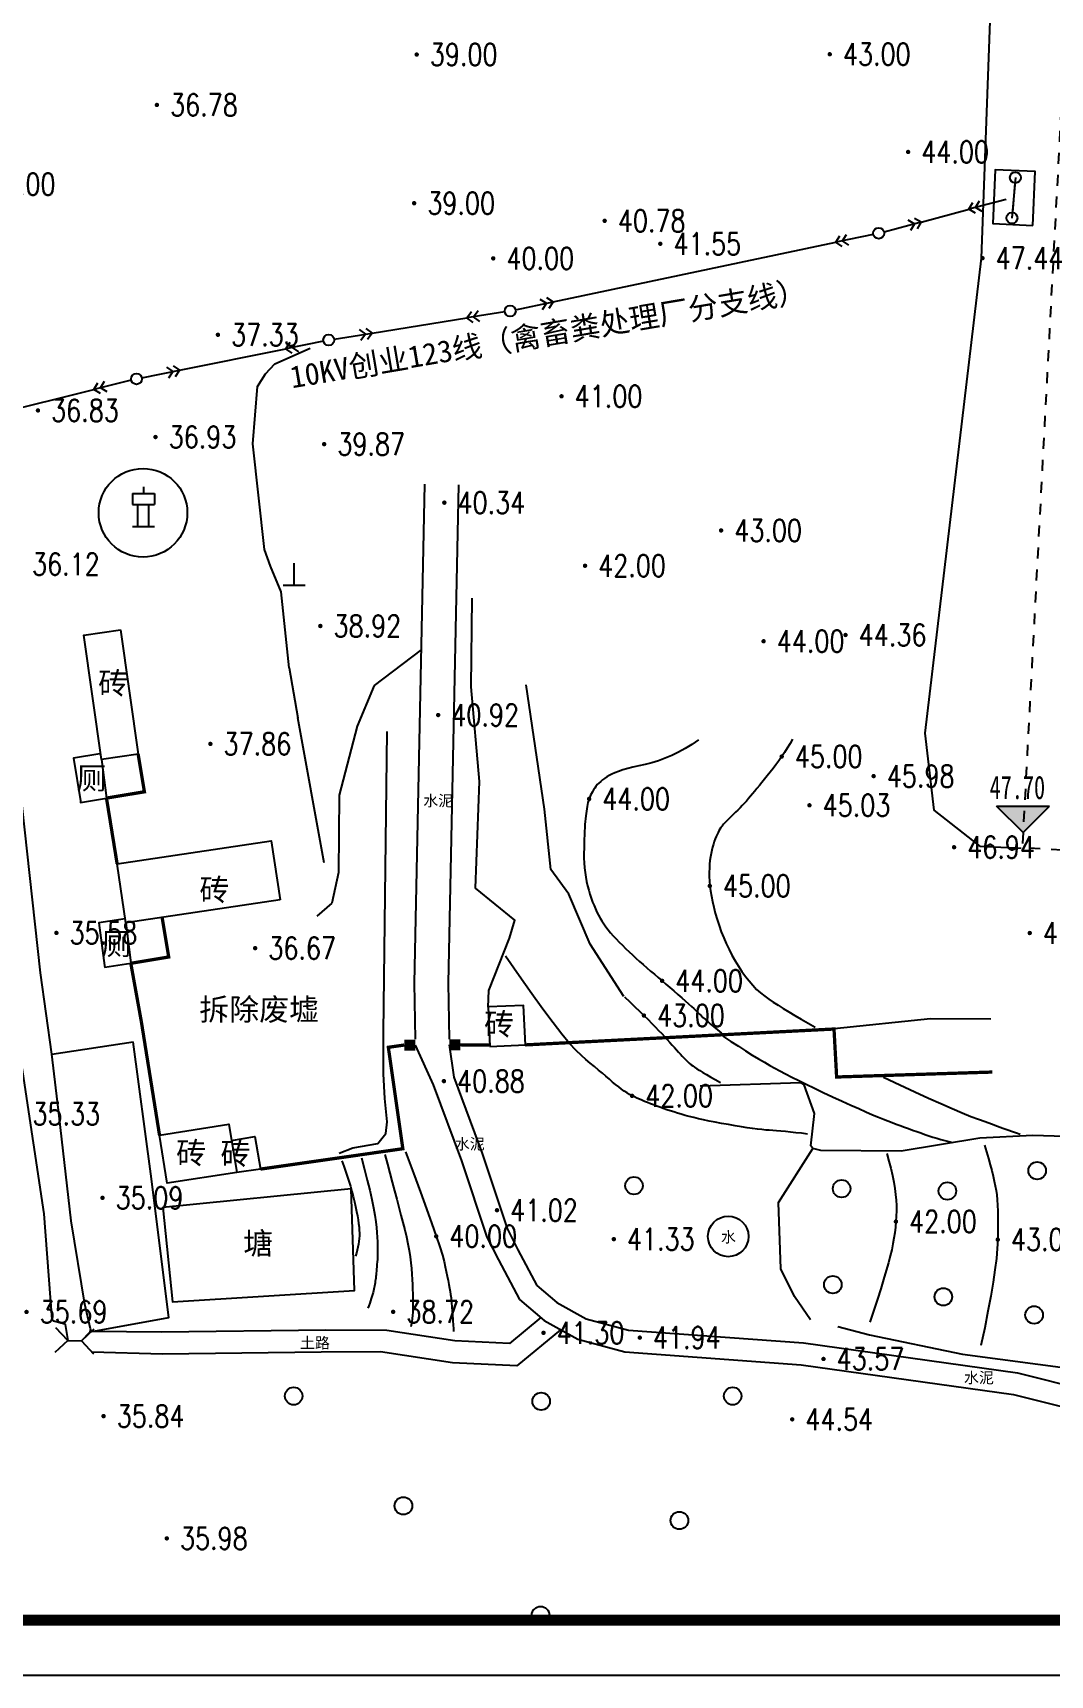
# Model space of a CAD drawing. Extents: x 39624947 to 39626627, y 3418539 to 3418836.
# Drawn here: x 39625036 to 39625128.7, y 3418539.2 to 3418688.8 of the extents above; entities that cross this region are included whole.
import ezdxf
from ezdxf.enums import TextEntityAlignment as Align

# ---------------------------------------------------------------- set-up
doc = ezdxf.new("R2010")
doc.units = 0
doc.linetypes.add('X6', pattern=[2, 1, -1])
doc.layers.get('0').update_dxf_attribs({"linetype": 'CONTINUOUS'})
for name, color, linetype in [('11规划道路', 1, 'CONTINUOUS'), ('assist', 7, 'CONTINUOUS'), ('DIM_ELEV', 3, 'CONTINUOUS'), ('DLDW', 11, 'CONTINUOUS'), ('DLSS', 4, 'CONTINUOUS'), ('GCD', 7, 'CONTINUOUS'), ('JMD', 6, 'CONTINUOUS'), ('PUB_TEXT', 7, 'CONTINUOUS'), ('PUB_TITLE', 4, 'CONTINUOUS'), ('PUB_WALL', 9, 'CONTINUOUS'), ('ZJ', 7, 'CONTINUOUS')]:
    doc.layers.add(name, color=color, linetype=linetype)
doc.styles.add('-宋体', font='', dxfattribs={"width": 0.8})
doc.styles.add('HZ', font='rs.shx', dxfattribs={"width": 0.8, "bigfont": 'hztxt.shx'})
doc.styles.add('等线体', font='simhei.ttf')
doc.styles.get('-宋体').set_extended_font_data('SimSun')
doc.linetypes.add('444', pattern='A,4.5,[145,AAA.SHX,S=1,R=0,X=0,Y=1],4.5,-0.5,[146,AAA.SHX,S=1,R=0,X=0,Y=0],-0.5', length=10)

# ---------------------------------------------------------------- blocks, each defined once
blk = doc.blocks.new('GC002')
at = {"const_width": 1}
blk.add_lwpolyline([(-0.5, 0), (0.5, 0)], dxfattribs=at)
blk = doc.blocks.new('gc102')
for p, q in [((-1, 3), (1, 3)), ((-1, 3), (-1, 2)), ((0, 3.6), (0, 3)), ((1, 3), (1, 2)), ((-1, 2), (1, 2)), ((-0.5, 0), (-0.5, 2)), ((0.5, 0), (0.5, 2)), ((-1, 0), (1, 0))]:
    blk.add_line(p, q)
blk = doc.blocks.new('GC111')
for p, q in [((0, 0), (0, 2)), ((-1, 0), (1, 0))]:
    blk.add_line(p, q)
blk = doc.blocks.new('123')
at = {"layer": 'DIM_ELEV'}
for p, q in [((478879.99, 3404435.41), (478876.99, 3404438.41)), ((478876.99, 3404438.41), (478882.99, 3404438.41)), ((478879.99, 3404435.41), (478882.99, 3404438.41))]:
    blk.add_line(p, q, dxfattribs=at)
blk = doc.blocks.new('56')
at = {"layer": 'DIM_ELEV', "linetype": 'Continuous'}
blk.add_hatch(color=256, dxfattribs=at).paths.add_polyline_path([(507119.03, 3421215.74), (507121.43, 3421213.34), (507123.83, 3421215.74)])
at = {"layer": 'DIM_ELEV', "linetype": 'Continuous', "xscale": 0.8, "yscale": 0.8, "zscale": 0.8}
blk.add_blockref('123', (124017.43, 697665.01), dxfattribs=at)
blk = doc.blocks.new('GC122')
blk.add_circle((0, 0), 0.8)
blk = doc.blocks.new('GC200')
at = {"linetype": 'Continuous', "const_width": 0.2, "flags": 128}
blk.add_lwpolyline([(-0.1, 0, 1), (0.1, 0, 1)], format="xyb", close=True, dxfattribs=at)
blk = doc.blocks.new('GC013A')
at = {"linetype": 'Continuous'}
blk.add_line((0.5, 0), (4, 0), dxfattribs=at)
at = {"linetype": 'Continuous', "flags": 128}
for points in [[(2.88, 0.5), (3.38, 0), (2.88, -0.5)], [(3.5, 0.5), (4, 0), (3.5, -0.5)]]:
    blk.add_lwpolyline(points, dxfattribs=at)
blk = doc.blocks.new('GC170')
at = {"linetype": 'Continuous'}
blk.add_circle((0, 0), 0.5, dxfattribs=at)
blk = doc.blocks.new('111133333777777')
at = {"layer": 'PUB_WALL', "color": 252, "ltscale": 0.01}
for p, q in [((39623313.22, 3418663.79), (39623317.58, 3418664.95)), ((39623279.69, 3418656.52), (39623305.43, 3418661.95)), ((39623263.19, 3418653.68), (39623271.82, 3418655.06)), ((39623245.64, 3418650.3), (39623255.32, 3418652.25)), ((39623224.25, 3418645.17), (39623237.84, 3418648.54))]:
    blk.add_line(p, q, dxfattribs=at)
at = {"layer": 'PUB_WALL', "color": 252, "ltscale": 0.01, "elevation": 51.49}
for points in [[(39623230.35, 3418592.85), (39623233.28, 3418573.47), (39623233.99, 3418563.84), (39623233.99, 3418563.82), (39623234, 3418563.81), (39623234, 3418563.81), (39623234.01, 3418563.8), (39623234.04, 3418563.78), (39623234.07, 3418563.77), (39623234.16, 3418563.73), (39623234.84, 3418563.54), (39623235.07, 3418563.49), (39623235.12, 3418563.48), (39623235.15, 3418563.46), (39623235.17, 3418563.45), (39623235.19, 3418563.44), (39623235.2, 3418563.44), (39623235.2, 3418563.43), (39623235.21, 3418563.43), (39623235.21, 3418563.43), (39623235.22, 3418563.42), (39623235.22, 3418563.41), (39623235.22, 3418563.41), (39623235.23, 3418563.38), (39623235.45, 3418561.93)], [(39623255.63, 3418623.2), (39623254.91, 3418630.12), (39623253.92, 3418632.46), (39623253.39, 3418633.97), (39623252.32, 3418643.58), (39623252.76, 3418648.81), (39623253.48, 3418649.95), (39623254.33, 3418650.86), (39623257.54, 3418652.3)], [(39623255.63, 3418623.2), (39623256.43, 3418618.63)], [(39623258.82, 3418605.42), (39623256.43, 3418618.63)], [(39623264.23, 3418589.99), (39623264.56, 3418617.39)], [(39623233.99, 3418588), (39623241.42, 3418589.14)], [(39623305.64, 3418563.19), (39623308.51, 3418562.46), (39623316.99, 3418560.68), (39623327.27, 3418559.33)], [(39623331.15, 3418580.37), (39623323.38, 3418580.6), (39623318.57, 3418580.35), (39623311.4, 3418579.17), (39623304.08, 3418579.24), (39623303.36, 3418579.41), (39623303.16, 3418579.65), (39623303.5, 3418582.6), (39623302.57, 3418585.2), (39623302.22, 3418585.39), (39623293.09, 3418585.1)], [(39623303.13, 3418563.82), (39623301.68, 3418565.93), (39623300.42, 3418568.45), (39623300.22, 3418574.49), (39623303.36, 3418579.41)]]:
    blk.add_lwpolyline(points, dxfattribs=at)
at = {"layer": 'PUB_WALL', "color": 252, "ltscale": 0.01}
for points in [[(39623236.71, 3418561.89), (39623237.5, 3418562.73), (39623237.53, 3418562.8), (39623237.54, 3418562.85), (39623237.55, 3418562.93), (39623237.53, 3418563), (39623237.02, 3418565.24), (39623235.77, 3418572.82), (39623234.66, 3418582.38), (39623233.99, 3418588), (39623232.96, 3418595.41), (39623230.58, 3418617.31), (39623228.37, 3418631.5), (39623228.14, 3418632.75), (39623224.43, 3418649.59), (39623222.2, 3418670.21)], [(39623321.81, 3418667.84), (39623321.49, 3418664.16)], [(39623321.77, 3418667.34), (39623321.53, 3418664.65)], [(39623273.77, 3418592.3), (39623273.84, 3418593.8), (39623275.71, 3418598.57), (39623276.2, 3418600.2), (39623272.62, 3418603.12), (39623272.97, 3418612.83), (39623272.2, 3418621.47), (39623272.32, 3418629.52)], [(39623286.12, 3418593.26), (39623283.06, 3418598.03), (39623281.1, 3418602.57), (39623279.47, 3418604.83), (39623278.89, 3418610.31), (39623277.22, 3418621.64)], [(39623292.93, 3418616.64), (39623292.33, 3418616.22), (39623291.72, 3418615.85), (39623291.11, 3418615.51), (39623290.51, 3418615.21), (39623289.9, 3418614.95), (39623289.29, 3418614.73), (39623288.69, 3418614.54), (39623288.08, 3418614.4), (39623287.5, 3418614.27), (39623286.96, 3418614.14), (39623286.48, 3418614.01), (39623286.04, 3418613.89), (39623285.65, 3418613.76), (39623285.31, 3418613.63), (39623285.02, 3418613.51), (39623284.78, 3418613.38), (39623284.57, 3418613.26), (39623284.37, 3418613.12), (39623284.19, 3418612.99), (39623284.02, 3418612.85), (39623283.86, 3418612.7), (39623283.71, 3418612.55), (39623283.58, 3418612.39), (39623283.47, 3418612.23), (39623283.36, 3418612.07), (39623283.26, 3418611.91), (39623283.18, 3418611.74), (39623283.1, 3418611.58), (39623283.02, 3418611.41), (39623282.96, 3418611.25), (39623282.91, 3418611.08), (39623282.86, 3418610.92), (39623282.82, 3418610.74), (39623282.78, 3418610.56), (39623282.75, 3418610.36), (39623282.71, 3418610.15), (39623282.68, 3418609.93), (39623282.65, 3418609.7), (39623282.63, 3418609.45), (39623282.6, 3418609.2), (39623282.58, 3418608.92), (39623282.56, 3418608.62), (39623282.54, 3418608.3), (39623282.53, 3418607.95), (39623282.51, 3418607.58), (39623282.5, 3418607.18), (39623282.5, 3418606.76), (39623282.49, 3418606.31), (39623282.49, 3418605.86), (39623282.51, 3418605.42), (39623282.54, 3418604.98), (39623282.59, 3418604.56), (39623282.65, 3418604.14), (39623282.73, 3418603.73), (39623282.82, 3418603.34), (39623282.93, 3418602.95), (39623283.04, 3418602.57), (39623283.16, 3418602.21), (39623283.28, 3418601.86), (39623283.41, 3418601.54), (39623283.54, 3418601.23), (39623283.68, 3418600.93), (39623283.82, 3418600.65), (39623283.96, 3418600.39), (39623284.12, 3418600.14), (39623284.29, 3418599.88), (39623284.48, 3418599.61), (39623284.69, 3418599.34), (39623284.92, 3418599.07), (39623285.16, 3418598.79), (39623285.42, 3418598.5), (39623285.7, 3418598.21), (39623285.99, 3418597.92), (39623286.29, 3418597.63), (39623286.6, 3418597.34), (39623286.91, 3418597.04), (39623287.23, 3418596.75), (39623287.55, 3418596.46), (39623287.88, 3418596.17), (39623288.22, 3418595.88), (39623288.56, 3418595.58), (39623288.91, 3418595.29), (39623289.26, 3418594.99), (39623289.61, 3418594.69), (39623289.96, 3418594.38), (39623290.32, 3418594.07), (39623290.69, 3418593.76), (39623291.05, 3418593.44), (39623291.4, 3418593.14), (39623291.73, 3418592.85), (39623292.02, 3418592.6), (39623292.28, 3418592.36), (39623292.51, 3418592.15), (39623292.71, 3418591.96), (39623292.88, 3418591.8), (39623293.02, 3418591.66), (39623293.16, 3418591.52), (39623293.33, 3418591.36), (39623293.53, 3418591.18), (39623293.77, 3418590.97), (39623294.03, 3418590.74), (39623294.33, 3418590.49), (39623294.66, 3418590.22), (39623295.03, 3418589.92)], [(39623301.51, 3418616.7), (39623301.27, 3418616.29), (39623301.02, 3418615.88), (39623300.76, 3418615.49), (39623300.51, 3418615.11), (39623300.25, 3418614.73), (39623299.99, 3418614.37), (39623299.72, 3418614.03), (39623299.46, 3418613.69), (39623299.2, 3418613.36), (39623298.94, 3418613.05), (39623298.7, 3418612.76), (39623298.48, 3418612.48), (39623298.26, 3418612.21), (39623298.05, 3418611.96), (39623297.86, 3418611.72), (39623297.67, 3418611.49), (39623297.49, 3418611.28), (39623297.3, 3418611.06), (39623297.11, 3418610.85), (39623296.92, 3418610.64), (39623296.72, 3418610.43), (39623296.51, 3418610.23), (39623296.3, 3418610.03), (39623296.09, 3418609.83), (39623295.88, 3418609.63), (39623295.68, 3418609.45), (39623295.51, 3418609.27), (39623295.35, 3418609.1), (39623295.21, 3418608.94), (39623295.08, 3418608.78), (39623294.97, 3418608.64), (39623294.88, 3418608.5), (39623294.79, 3418608.35), (39623294.71, 3418608.19), (39623294.62, 3418608.02), (39623294.54, 3418607.82), (39623294.46, 3418607.61), (39623294.37, 3418607.38), (39623294.29, 3418607.13), (39623294.21, 3418606.87), (39623294.13, 3418606.59), (39623294.07, 3418606.29), (39623294.02, 3418605.98), (39623293.97, 3418605.65), (39623293.94, 3418605.31), (39623293.92, 3418604.95), (39623293.91, 3418604.57), (39623293.91, 3418604.18), (39623293.92, 3418603.77), (39623293.96, 3418603.33), (39623294.02, 3418602.88), (39623294.1, 3418602.4), (39623294.2, 3418601.9), (39623294.32, 3418601.39), (39623294.46, 3418600.84), (39623294.63, 3418600.28), (39623294.81, 3418599.71), (39623295.01, 3418599.16), (39623295.23, 3418598.61), (39623295.46, 3418598.07), (39623295.71, 3418597.54), (39623295.98, 3418597.02), (39623296.27, 3418596.51), (39623296.57, 3418596.02), (39623296.88, 3418595.54), (39623297.21, 3418595.09), (39623297.54, 3418594.67), (39623297.88, 3418594.28), (39623298.23, 3418593.91), (39623298.59, 3418593.58), (39623298.96, 3418593.28), (39623299.34, 3418593.01), (39623299.74, 3418592.74), (39623300.18, 3418592.46), (39623300.66, 3418592.17), (39623301.16, 3418591.86), (39623301.71, 3418591.53), (39623302.29, 3418591.19), (39623302.91, 3418590.84), (39623303.56, 3418590.47)], [(39623302.86, 3418580.73), (39623302.31, 3418580.8), (39623301.79, 3418580.85), (39623301.3, 3418580.9), (39623300.85, 3418580.95), (39623300.43, 3418580.99), (39623300.05, 3418581.02), (39623299.7, 3418581.05), (39623299.38, 3418581.07), (39623299.07, 3418581.1), (39623298.71, 3418581.14), (39623298.3, 3418581.18), (39623297.86, 3418581.24), (39623297.37, 3418581.31), (39623296.84, 3418581.39), (39623296.27, 3418581.49), (39623295.66, 3418581.59), (39623295.04, 3418581.7), (39623294.46, 3418581.81), (39623293.91, 3418581.91), (39623293.4, 3418582.02), (39623292.93, 3418582.12), (39623292.49, 3418582.23), (39623292.08, 3418582.33), (39623291.71, 3418582.43), (39623291.36, 3418582.54), (39623291.02, 3418582.64), (39623290.68, 3418582.74), (39623290.36, 3418582.85), (39623290.04, 3418582.95), (39623289.72, 3418583.06), (39623289.42, 3418583.17), (39623289.12, 3418583.28), (39623288.83, 3418583.39), (39623288.55, 3418583.49), (39623288.28, 3418583.6), (39623288.02, 3418583.7), (39623287.77, 3418583.81), (39623287.54, 3418583.91), (39623287.31, 3418584.01), (39623287.09, 3418584.11), (39623286.88, 3418584.21), (39623286.65, 3418584.34), (39623286.42, 3418584.48), (39623286.17, 3418584.64), (39623285.92, 3418584.82), (39623285.66, 3418585.02), (39623285.38, 3418585.24), (39623285.1, 3418585.47), (39623284.81, 3418585.72), (39623284.49, 3418585.99), (39623284.17, 3418586.27), (39623283.82, 3418586.56), (39623283.45, 3418586.87), (39623283.07, 3418587.19), (39623282.67, 3418587.53), (39623282.26, 3418587.88), (39623281.78, 3418588.34), (39623281.19, 3418588.99), (39623280.49, 3418589.83), (39623279.68, 3418590.87), (39623278.76, 3418592.09), (39623277.74, 3418593.51), (39623276.6, 3418595.13), (39623275.35, 3418596.93)], [(39623286.18, 3418593.22), (39623286.66, 3418592.76), (39623287.12, 3418592.33), (39623287.55, 3418591.91), (39623287.96, 3418591.52), (39623288.34, 3418591.15), (39623288.69, 3418590.8), (39623289.01, 3418590.47), (39623289.3, 3418590.17), (39623289.58, 3418589.88), (39623289.84, 3418589.6), (39623290.09, 3418589.34), (39623290.32, 3418589.08), (39623290.54, 3418588.84), (39623290.74, 3418588.61), (39623290.93, 3418588.4), (39623291.11, 3418588.19), (39623291.28, 3418588), (39623291.45, 3418587.81), (39623291.61, 3418587.64), (39623291.77, 3418587.48), (39623291.93, 3418587.33), (39623292.09, 3418587.18), (39623292.25, 3418587.05), (39623292.4, 3418586.94), (39623292.57, 3418586.81), (39623292.78, 3418586.67), (39623293.04, 3418586.51), (39623293.33, 3418586.33), (39623293.67, 3418586.14), (39623294.04, 3418585.92), (39623294.46, 3418585.69), (39623294.92, 3418585.44)], [(39623319.57, 3418591.18), (39623314.08, 3418591.23), (39623305.28, 3418590.3)], [(39623237.5, 3418562.73), (39623244.68, 3418564.02), (39623243.03, 3418577.1), (39623241.42, 3418589.14)], [(39623260.18, 3418579), (39623261.44, 3418579.49), (39623263.7, 3418579.87), (39623264.45, 3418580.77), (39623264.55, 3418581.84), (39623264.34, 3418583.97), (39623264.24, 3418586.21), (39623264.23, 3418589.99)], [(39623295.15, 3418589.65), (39623295.88, 3418589.17), (39623296.57, 3418588.73), (39623297.22, 3418588.31), (39623297.83, 3418587.93), (39623298.41, 3418587.59), (39623298.94, 3418587.27), (39623299.43, 3418586.98), (39623299.88, 3418586.73), (39623300.34, 3418586.48), (39623300.85, 3418586.22), (39623301.43, 3418585.92), (39623302.06, 3418585.61), (39623302.74, 3418585.27), (39623303.49, 3418584.92), (39623304.29, 3418584.53), (39623305.15, 3418584.13), (39623306.01, 3418583.74), (39623306.8, 3418583.37), (39623307.53, 3418583.05), (39623308.19, 3418582.75), (39623308.79, 3418582.49), (39623309.32, 3418582.27), (39623309.79, 3418582.08), (39623310.19, 3418581.92), (39623310.57, 3418581.78), (39623310.94, 3418581.64), (39623311.31, 3418581.51), (39623311.69, 3418581.37), (39623312.06, 3418581.23), (39623312.43, 3418581.1), (39623312.81, 3418580.96), (39623313.18, 3418580.83), (39623313.55, 3418580.7), (39623313.92, 3418580.58), (39623314.29, 3418580.46), (39623314.66, 3418580.35), (39623315.02, 3418580.24), (39623315.38, 3418580.14), (39623315.74, 3418580.04), (39623316.09, 3418579.95)], [(39623309.8, 3418585.92), (39623311.27, 3418585.22), (39623312.63, 3418584.58), (39623313.88, 3418584.01), (39623315.02, 3418583.5), (39623316.04, 3418583.05), (39623316.96, 3418582.66), (39623317.76, 3418582.34), (39623318.45, 3418582.08), (39623319.06, 3418581.86), (39623319.64, 3418581.65), (39623320.17, 3418581.46), (39623320.66, 3418581.28), (39623321.12, 3418581.11), (39623321.54, 3418580.96), (39623321.91, 3418580.83), (39623322.25, 3418580.71)], [(39623264.35, 3418578.86), (39623264.59, 3418578), (39623264.81, 3418577.17), (39623265.03, 3418576.35), (39623265.24, 3418575.57), (39623265.44, 3418574.8), (39623265.63, 3418574.07), (39623265.82, 3418573.35), (39623266, 3418572.67), (39623266.17, 3418572), (39623266.32, 3418571.36), (39623266.45, 3418570.74), (39623266.56, 3418570.14), (39623266.65, 3418569.56), (39623266.72, 3418569.01), (39623266.78, 3418568.48), (39623266.81, 3418567.97), (39623266.84, 3418567.49), (39623266.86, 3418567.03), (39623266.88, 3418566.59), (39623266.89, 3418566.19), (39623266.9, 3418565.8), (39623266.9, 3418565.44), (39623266.9, 3418565.11), (39623266.9, 3418564.8), (39623266.89, 3418564.51), (39623266.87, 3418564.21), (39623266.84, 3418563.92), (39623266.81, 3418563.63), (39623266.76, 3418563.34), (39623266.73, 3418563.17)], [(39623266.24, 3418579.1), (39623266.96, 3418577.18), (39623267.6, 3418575.45), (39623268.16, 3418573.91), (39623268.64, 3418572.57), (39623269.03, 3418571.42), (39623269.35, 3418570.46), (39623269.59, 3418569.69), (39623269.74, 3418569.11), (39623269.85, 3418568.65), (39623269.95, 3418568.21), (39623270.04, 3418567.79), (39623270.12, 3418567.4), (39623270.19, 3418567.04), (39623270.25, 3418566.71), (39623270.3, 3418566.4), (39623270.34, 3418566.12), (39623270.38, 3418565.81), (39623270.42, 3418565.41), (39623270.46, 3418564.94), (39623270.51, 3418564.38), (39623270.55, 3418563.73), (39623270.6, 3418563), (39623270.61, 3418562.75)], [(39623310.08, 3418578.97), (39623310.28, 3418578.27), (39623310.45, 3418577.61), (39623310.6, 3418576.97), (39623310.72, 3418576.36), (39623310.82, 3418575.78), (39623310.89, 3418575.23), (39623310.94, 3418574.71), (39623310.96, 3418574.21), (39623310.96, 3418573.73), (39623310.95, 3418573.25), (39623310.92, 3418572.76), (39623310.88, 3418572.26), (39623310.82, 3418571.75), (39623310.74, 3418571.24), (39623310.65, 3418570.73), (39623310.54, 3418570.2), (39623310.4, 3418569.64), (39623310.24, 3418569), (39623310.04, 3418568.29), (39623309.8, 3418567.5), (39623309.54, 3418566.64), (39623309.24, 3418565.7), (39623308.9, 3418564.69), (39623308.54, 3418563.6)], [(39623318.98, 3418579.73), (39623319.17, 3418579.1), (39623319.35, 3418578.5), (39623319.5, 3418577.94), (39623319.65, 3418577.41), (39623319.77, 3418576.91), (39623319.88, 3418576.44), (39623319.97, 3418576.01), (39623320.04, 3418575.6), (39623320.1, 3418575.19), (39623320.14, 3418574.74), (39623320.18, 3418574.25), (39623320.2, 3418573.71), (39623320.22, 3418573.13), (39623320.22, 3418572.5), (39623320.22, 3418571.83), (39623320.2, 3418571.12), (39623320.15, 3418570.32), (39623320.07, 3418569.41), (39623319.94, 3418568.38), (39623319.77, 3418567.24), (39623319.56, 3418565.97), (39623319.3, 3418564.59), (39623319.01, 3418563.09), (39623318.67, 3418561.47)], [(39623260.42, 3418578.28), (39623260.6, 3418577.82), (39623260.77, 3418577.36), (39623260.93, 3418576.9), (39623261.08, 3418576.44), (39623261.22, 3418575.98), (39623261.35, 3418575.51), (39623261.47, 3418575.04), (39623261.59, 3418574.57), (39623261.69, 3418574.12), (39623261.77, 3418573.69), (39623261.85, 3418573.29), (39623261.91, 3418572.92), (39623261.96, 3418572.58), (39623262, 3418572.26), (39623262.02, 3418571.98), (39623262.03, 3418571.72), (39623262.03, 3418571.47), (39623262.02, 3418571.22), (39623261.99, 3418570.96), (39623261.95, 3418570.7), (39623261.9, 3418570.43), (39623261.84, 3418570.16), (39623261.76, 3418569.88), (39623261.67, 3418569.6)], [(39623262.21, 3418578.58), (39623262.49, 3418577.51), (39623262.75, 3418576.52), (39623262.97, 3418575.61), (39623263.15, 3418574.78), (39623263.31, 3418574.02), (39623263.43, 3418573.35), (39623263.52, 3418572.75), (39623263.58, 3418572.23), (39623263.62, 3418571.77), (39623263.65, 3418571.33), (39623263.67, 3418570.92), (39623263.68, 3418570.54), (39623263.69, 3418570.19), (39623263.69, 3418569.87), (39623263.68, 3418569.58), (39623263.67, 3418569.32), (39623263.65, 3418569.08), (39623263.63, 3418568.85), (39623263.61, 3418568.64), (39623263.59, 3418568.43), (39623263.58, 3418568.24), (39623263.56, 3418568.07), (39623263.55, 3418567.9), (39623263.53, 3418567.75), (39623263.52, 3418567.6), (39623263.5, 3418567.46), (39623263.48, 3418567.32), (39623263.46, 3418567.17), (39623263.43, 3418567.03), (39623263.41, 3418566.89), (39623263.38, 3418566.75), (39623263.35, 3418566.61), (39623263.32, 3418566.46), (39623263.28, 3418566.3), (39623263.23, 3418566.13), (39623263.17, 3418565.95), (39623263.11, 3418565.75), (39623263.04, 3418565.54), (39623262.97, 3418565.32), (39623262.89, 3418565.09), (39623262.81, 3418564.87)]]:
    blk.add_lwpolyline(points, dxfattribs=at)
for points, elevation in [([(39623323.39, 3418663.47), (39623323.62, 3418668.39), (39623319.97, 3418668.55), (39623319.74, 3418663.64)], 47.27), ([(39623261.29, 3418575.74), (39623244.12, 3418574.04), (39623244.99, 3418565.44), (39623261.57, 3418566.47)], 38.17)]:
    blk.add_lwpolyline(points, close=True, dxfattribs=dict(at, elevation=elevation))
blk.add_circle((39623295.64, 3418571.41, 92.65), 1.85, dxfattribs=at)
ref = blk.add_blockref('GC200', (39623267.25, 3418679.04, 39), dxfattribs=at)
ref.add_attrib('height', '39.00', dxfattribs={"layer": 'GCD', "color": 251, "linetype": 'Continuous', "height": 2, "style": 'HZ', "width": 0.8}).set_placement((39623268.45, 3418679.04, 39), align=Align.MIDDLE_LEFT)
ref = blk.add_blockref('GC200', (39623304.89, 3418679.07, 43), dxfattribs=at)
ref.add_attrib('height', '43.00', dxfattribs={"layer": 'GCD', "color": 252, "linetype": 'Continuous', "height": 2, "style": 'HZ', "width": 0.8}).set_placement((39623306.09, 3418679.07, 43), align=Align.MIDDLE_LEFT)
ref = blk.add_blockref('GC200', (39623243.58, 3418674.45, 36.78), dxfattribs=at)
ref.add_attrib('height', '36.78', dxfattribs={"layer": 'GCD', "color": 252, "linetype": 'Continuous', "height": 2, "style": 'HZ', "width": 0.8}).set_placement((39623244.78, 3418674.45, 36.78), align=Align.MIDDLE_LEFT)
ref = blk.add_blockref('GC200', (39623312.03, 3418670.17, 44), dxfattribs=at)
ref.add_attrib('height', '44.00', dxfattribs={"layer": 'GCD', "color": 252, "linetype": 'Continuous', "height": 2, "style": 'HZ', "width": 0.8}).set_placement((39623313.23, 3418670.17, 44), align=Align.MIDDLE_LEFT)
ref = blk.add_blockref('GC200', (39623226.97, 3418667.23, 35), dxfattribs=at)
ref.add_attrib('height', '35.00', dxfattribs={"layer": 'GCD', "color": 252, "linetype": 'Continuous', "height": 2, "style": 'HZ', "width": 0.8}).set_placement((39623228.17, 3418667.23, 35), align=Align.MIDDLE_LEFT)
for name, p in [('GC170', (39623321.81, 3418667.84)), ('GC170', (39623321.49, 3418664.16)), ('GC170', (39623309.35, 3418662.77)), ('GC170', (39623275.77, 3418655.69)), ('GC170', (39623259.24, 3418653.04)), ('GC170', (39623241.72, 3418649.5)), ('GC122', (39623323.79, 3418577.4)), ('GC122', (39623287.05, 3418576.03, 51.49)), ('GC122', (39623305.97, 3418575.76)), ('GC122', (39623315.61, 3418575.55)), ('GC122', (39623305.17, 3418567.02)), ('GC122', (39623315.24, 3418565.91)), ('GC122', (39623323.51, 3418564.26)), ('GC122', (39623256.04, 3418556.87)), ('GC122', (39623278.59, 3418556.39)), ('GC122', (39623296.04, 3418556.87)), ('GC122', (39623266.04, 3418546.87)), ('GC122', (39623291.19, 3418545.54)), ('GC122', (39623278.54, 3418536.91))]:
    blk.add_blockref(name, p, dxfattribs=at)
ref = blk.add_blockref('GC200', (39623267.02, 3418665.5, 39), dxfattribs=at)
ref.add_attrib('height', '39.00', dxfattribs={"layer": 'GCD', "color": 252, "linetype": 'Continuous', "height": 2, "style": 'HZ', "width": 0.8}).set_placement((39623268.22, 3418665.5, 39), align=Align.MIDDLE_LEFT)
for p, rotation in [((39623321.44, 3418665.97), 194.8089961341515), ((39623309.35, 3418662.77), 14.80899613415149), ((39623309.35, 3418662.77), 191.905599275025), ((39623275.77, 3418655.69), 11.90559927502501), ((39623275.77, 3418655.69), 189.107850238496), ((39623259.24, 3418653.04), 191.4155374240102), ((39623259.24, 3418653.04), 9.107850238496052), ((39623241.72, 3418649.5), 11.41553742401022), ((39623241.72, 3418649.5), 193.9250657168567)]:
    blk.add_blockref('GC013A', p, dxfattribs=dict(at, rotation=rotation))
ref = blk.add_blockref('GC200', (39623284.38, 3418663.9, 40.78), dxfattribs=at)
ref.add_attrib('height', '40.78', dxfattribs={"layer": 'GCD', "color": 252, "linetype": 'Continuous', "height": 2, "style": 'HZ', "width": 0.8}).set_placement((39623285.58, 3418663.9, 40.78), align=Align.MIDDLE_LEFT)
ref = blk.add_blockref('GC200', (39623289.45, 3418661.81, 41.55), dxfattribs=at)
ref.add_attrib('height', '41.55', dxfattribs={"layer": 'GCD', "color": 252, "linetype": 'Continuous', "height": 2, "style": 'HZ', "width": 0.8}).set_placement((39623290.65, 3418661.81, 41.55), align=Align.MIDDLE_LEFT)
ref = blk.add_blockref('GC200', (39623274.23, 3418660.48, 40), dxfattribs=at)
ref.add_attrib('height', '40.00', dxfattribs={"layer": 'GCD', "color": 252, "linetype": 'Continuous', "height": 2, "style": 'HZ', "width": 0.8}).set_placement((39623275.43, 3418660.48, 40), align=Align.MIDDLE_LEFT)
ref = blk.add_blockref('GC200', (39623318.81, 3418660.5, 47.44), dxfattribs=at)
ref.add_attrib('height', '47.44', dxfattribs={"layer": 'GCD', "color": 252, "linetype": 'Continuous', "height": 2, "style": 'HZ', "width": 0.8}).set_placement((39623320.01, 3418660.5, 47.44), align=Align.MIDDLE_LEFT)
ref = blk.add_blockref('GC200', (39623249.14, 3418653.52, 37.33), dxfattribs=at)
ref.add_attrib('height', '37.33', dxfattribs={"layer": 'GCD', "color": 252, "linetype": 'Continuous', "height": 2, "style": 'HZ', "width": 0.8}).set_placement((39623250.34, 3418653.52, 37.33), align=Align.MIDDLE_LEFT)
ref = blk.add_blockref('GC200', (39623232.74, 3418646.63, 36.83), dxfattribs=at)
ref.add_attrib('height', '36.83', dxfattribs={"layer": 'GCD', "color": 252, "linetype": 'Continuous', "height": 2, "style": 'HZ', "width": 0.8}).set_placement((39623233.94, 3418646.63, 36.83), align=Align.MIDDLE_LEFT)
ref = blk.add_blockref('GC200', (39623280.45, 3418647.92, 41), dxfattribs=at)
ref.add_attrib('height', '41.00', dxfattribs={"layer": 'GCD', "color": 252, "linetype": 'Continuous', "height": 2, "style": 'HZ', "width": 0.8}).set_placement((39623281.65, 3418647.92, 41), align=Align.MIDDLE_LEFT)
ref = blk.add_blockref('GC200', (39623243.45, 3418644.21, 36.93), dxfattribs=at)
ref.add_attrib('height', '36.93', dxfattribs={"layer": 'GCD', "color": 252, "linetype": 'Continuous', "height": 2, "style": 'HZ', "width": 0.8}).set_placement((39623244.65, 3418644.21, 36.93), align=Align.MIDDLE_LEFT)
ref = blk.add_blockref('GC200', (39623258.82, 3418643.56, 39.87), dxfattribs=at)
ref.add_attrib('height', '39.87', dxfattribs={"layer": 'GCD', "color": 252, "linetype": 'Continuous', "height": 2, "style": 'HZ', "width": 0.8}).set_placement((39623260.02, 3418643.56, 39.87), align=Align.MIDDLE_LEFT)
ref = blk.add_blockref('GC200', (39623269.77, 3418638.23, 40.34), dxfattribs=at)
ref.add_attrib('height', '40.34', dxfattribs={"layer": 'GCD', "color": 252, "linetype": 'Continuous', "height": 2, "style": 'HZ', "width": 0.8}).set_placement((39623270.97, 3418638.23, 40.34), align=Align.MIDDLE_LEFT)
ref = blk.add_blockref('GC200', (39623294.99, 3418635.7, 43), dxfattribs=at)
ref.add_attrib('height', '43.00', dxfattribs={"layer": 'GCD', "color": 252, "linetype": 'Continuous', "height": 2, "style": 'HZ', "width": 0.8}).set_placement((39623296.19, 3418635.7, 43), align=Align.MIDDLE_LEFT)
ref = blk.add_blockref('GC200', (39623231, 3418632.63, 36.12), dxfattribs=at)
ref.add_attrib('height', '36.12', dxfattribs={"layer": 'GCD', "color": 252, "linetype": 'Continuous', "height": 2, "style": 'HZ', "width": 0.8}).set_placement((39623232.2, 3418632.63, 36.12), align=Align.MIDDLE_LEFT)
ref = blk.add_blockref('GC200', (39623282.59, 3418632.49, 42), dxfattribs=at)
ref.add_attrib('height', '42.00', dxfattribs={"layer": 'GCD', "color": 252, "linetype": 'Continuous', "height": 2, "style": 'HZ', "width": 0.8}).set_placement((39623283.79, 3418632.49, 42), align=Align.MIDDLE_LEFT)
ref = blk.add_blockref('GC200', (39623258.47, 3418627, 38.92), dxfattribs=at)
ref.add_attrib('height', '38.92', dxfattribs={"layer": 'GCD', "color": 252, "linetype": 'Continuous', "height": 2, "style": 'HZ', "width": 0.8}).set_placement((39623259.67, 3418627, 38.92), align=Align.MIDDLE_LEFT)
ref = blk.add_blockref('GC200', (39623298.86, 3418625.61, 44), dxfattribs=at)
ref.add_attrib('height', '44.00', dxfattribs={"layer": 'GCD', "color": 252, "linetype": 'Continuous', "height": 2, "style": 'HZ', "width": 0.8}).set_placement((39623300.06, 3418625.61, 44), align=Align.MIDDLE_LEFT)
ref = blk.add_blockref('GC200', (39623306.33, 3418626.18, 44.36), dxfattribs=at)
ref.add_attrib('height', '44.36', dxfattribs={"layer": 'GCD', "color": 252, "linetype": 'Continuous', "height": 2, "style": 'HZ', "width": 0.8}).set_placement((39623307.53, 3418626.18, 44.36), align=Align.MIDDLE_LEFT)
ref = blk.add_blockref('GC200', (39623269.21, 3418618.89, 40.92), dxfattribs=at)
ref.add_attrib('height', '40.92', dxfattribs={"layer": 'GCD', "color": 252, "linetype": 'Continuous', "height": 2, "style": 'HZ', "width": 0.8}).set_placement((39623270.41, 3418618.89, 40.92), align=Align.MIDDLE_LEFT)
ref = blk.add_blockref('GC200', (39623248.45, 3418616.26, 37.86), dxfattribs=at)
ref.add_attrib('height', '37.86', dxfattribs={"layer": 'GCD', "color": 252, "linetype": 'Continuous', "height": 2, "style": 'HZ', "width": 0.8}).set_placement((39623249.65, 3418616.26, 37.86), align=Align.MIDDLE_LEFT)
ref = blk.add_blockref('GC200', (39623300.51, 3418615.11, 45), dxfattribs=at)
ref.add_attrib('height', '45.00', dxfattribs={"layer": 'GCD', "color": 252, "linetype": 'Continuous', "height": 2, "style": 'HZ', "width": 0.8}).set_placement((39623301.71, 3418615.11, 45), align=Align.MIDDLE_LEFT)
ref = blk.add_blockref('GC200', (39623308.89, 3418613.33, 45.98), dxfattribs=at)
ref.add_attrib('height', '45.98', dxfattribs={"layer": 'GCD', "color": 252, "linetype": 'Continuous', "height": 2, "style": 'HZ', "width": 0.8}).set_placement((39623310.09, 3418613.33, 45.98), align=Align.MIDDLE_LEFT)
ref = blk.add_blockref('GC200', (39623282.96, 3418611.25, 44), dxfattribs=at)
ref.add_attrib('height', '44.00', dxfattribs={"layer": 'GCD', "color": 252, "linetype": 'Continuous', "height": 2, "style": 'HZ', "width": 0.8}).set_placement((39623284.16, 3418611.25, 44), align=Align.MIDDLE_LEFT)
ref = blk.add_blockref('GC200', (39623303.04, 3418610.67, 45.03), dxfattribs=at)
ref.add_attrib('height', '45.03', dxfattribs={"layer": 'GCD', "color": 252, "linetype": 'Continuous', "height": 2, "style": 'HZ', "width": 0.8}).set_placement((39623304.24, 3418610.67, 45.03), align=Align.MIDDLE_LEFT)
ref = blk.add_blockref('GC200', (39623316.22, 3418606.85, 46.94), dxfattribs=at)
ref.add_attrib('height', '46.94', dxfattribs={"layer": 'GCD', "color": 252, "linetype": 'Continuous', "height": 2, "style": 'HZ', "width": 0.8}).set_placement((39623317.42, 3418606.85, 46.94), align=Align.MIDDLE_LEFT)
ref = blk.add_blockref('GC200', (39623293.96, 3418603.33, 45), dxfattribs=at)
ref.add_attrib('height', '45.00', dxfattribs={"layer": 'GCD', "color": 252, "linetype": 'Continuous', "height": 2, "style": 'HZ', "width": 0.8}).set_placement((39623295.16, 3418603.33, 45), align=Align.MIDDLE_LEFT)
ref = blk.add_blockref('GC200', (39623234.42, 3418599.05, 35.58), dxfattribs=at)
ref.add_attrib('height', '35.58', dxfattribs={"layer": 'GCD', "color": 252, "linetype": 'Continuous', "height": 2, "style": 'HZ', "width": 0.8}).set_placement((39623235.62, 3418599.05, 35.58), align=Align.MIDDLE_LEFT)
ref = blk.add_blockref('GC200', (39623323.11, 3418599.04, 47.23), dxfattribs=at)
ref.add_attrib('height', '47.24', dxfattribs={"layer": 'GCD', "color": 252, "linetype": 'Continuous', "height": 2, "style": 'HZ', "width": 0.8}).set_placement((39623324.31, 3418599.04, 47.23), align=Align.MIDDLE_LEFT)
ref = blk.add_blockref('GC200', (39623252.53, 3418597.66, 36.67), dxfattribs=at)
ref.add_attrib('height', '36.67', dxfattribs={"layer": 'GCD', "color": 252, "linetype": 'Continuous', "height": 2, "style": 'HZ', "width": 0.8}).set_placement((39623253.73, 3418597.66, 36.67), align=Align.MIDDLE_LEFT)
ref = blk.add_blockref('GC200', (39623289.61, 3418594.69, 44), dxfattribs=at)
ref.add_attrib('height', '44.00', dxfattribs={"layer": 'GCD', "color": 252, "linetype": 'Continuous', "height": 2, "style": 'HZ', "width": 0.8}).set_placement((39623290.81, 3418594.69, 44), align=Align.MIDDLE_LEFT)
ref = blk.add_blockref('GC200', (39623287.96, 3418591.52, 43), dxfattribs=at)
ref.add_attrib('height', '43.00', dxfattribs={"layer": 'GCD', "color": 252, "linetype": 'Continuous', "height": 2, "style": 'HZ', "width": 0.8}).set_placement((39623289.16, 3418591.52, 43), align=Align.MIDDLE_LEFT)
ref = blk.add_blockref('GC200', (39623269.73, 3418585.55, 40.88), dxfattribs=at)
ref.add_attrib('height', '40.88', dxfattribs={"layer": 'GCD', "color": 252, "linetype": 'Continuous', "height": 2, "style": 'HZ', "width": 0.8}).set_placement((39623270.93, 3418585.55, 40.88), align=Align.MIDDLE_LEFT)
ref = blk.add_blockref('GC200', (39623286.88, 3418584.21, 42), dxfattribs=at)
ref.add_attrib('height', '42.00', dxfattribs={"layer": 'GCD', "color": 252, "linetype": 'Continuous', "height": 2, "style": 'HZ', "width": 0.8}).set_placement((39623288.08, 3418584.21, 42), align=Align.MIDDLE_LEFT)
ref = blk.add_blockref('GC200', (39623231.04, 3418582.57, 35.33), dxfattribs=at)
ref.add_attrib('height', '35.33', dxfattribs={"layer": 'GCD', "color": 252, "linetype": 'Continuous', "height": 2, "style": 'HZ', "width": 0.8}).set_placement((39623232.24, 3418582.57, 35.33), align=Align.MIDDLE_LEFT)
ref = blk.add_blockref('GC200', (39623238.62, 3418574.92, 35.09), dxfattribs=at)
ref.add_attrib('height', '35.09', dxfattribs={"layer": 'GCD', "color": 252, "linetype": 'Continuous', "height": 2, "style": 'HZ', "width": 0.8}).set_placement((39623239.82, 3418574.92, 35.09), align=Align.MIDDLE_LEFT)
ref = blk.add_blockref('GC200', (39623274.57, 3418573.79, 41.02), dxfattribs=at)
ref.add_attrib('height', '41.02', dxfattribs={"layer": 'GCD', "color": 252, "linetype": 'Continuous', "height": 2, "style": 'HZ', "width": 0.8}).set_placement((39623275.77, 3418573.79, 41.02), align=Align.MIDDLE_LEFT)
ref = blk.add_blockref('GC200', (39623310.92, 3418572.76, 42), dxfattribs=at)
ref.add_attrib('height', '42.00', dxfattribs={"layer": 'GCD', "color": 252, "linetype": 'Continuous', "height": 2, "style": 'HZ', "width": 0.8}).set_placement((39623312.12, 3418572.76, 42), align=Align.MIDDLE_LEFT)
ref = blk.add_blockref('GC200', (39623269.03, 3418571.42, 40), dxfattribs=at)
ref.add_attrib('height', '40.00', dxfattribs={"layer": 'GCD', "color": 252, "linetype": 'Continuous', "height": 2, "style": 'HZ', "width": 0.8}).set_placement((39623270.23, 3418571.42, 40), align=Align.MIDDLE_LEFT)
ref = blk.add_blockref('GC200', (39623285.21, 3418571.16, 41.33), dxfattribs=at)
ref.add_attrib('height', '41.33', dxfattribs={"layer": 'GCD', "color": 252, "linetype": 'Continuous', "height": 2, "style": 'HZ', "width": 0.8}).set_placement((39623286.41, 3418571.16, 41.33), align=Align.MIDDLE_LEFT)
ref = blk.add_blockref('GC200', (39623320.2, 3418571.12, 43), dxfattribs=at)
ref.add_attrib('height', '43.00', dxfattribs={"layer": 'GCD', "color": 252, "linetype": 'Continuous', "height": 2, "style": 'HZ', "width": 0.8}).set_placement((39623321.4, 3418571.12, 43), align=Align.MIDDLE_LEFT)
ref = blk.add_blockref('GC200', (39623231.7, 3418564.53, 35.69), dxfattribs=at)
ref.add_attrib('height', '35.69', dxfattribs={"layer": 'GCD', "color": 252, "linetype": 'Continuous', "height": 2, "style": 'HZ', "width": 0.8}).set_placement((39623232.9, 3418564.53, 35.69), align=Align.MIDDLE_LEFT)
ref = blk.add_blockref('GC200', (39623265.11, 3418564.54, 38.72), dxfattribs=at)
ref.add_attrib('height', '38.72', dxfattribs={"layer": 'GCD', "color": 252, "linetype": 'Continuous', "height": 2, "style": 'HZ', "width": 0.8}).set_placement((39623266.31, 3418564.54, 38.72), align=Align.MIDDLE_LEFT)
ref = blk.add_blockref('GC200', (39623278.81, 3418562.63, 41.3), dxfattribs=at)
ref.add_attrib('height', '41.30', dxfattribs={"layer": 'GCD', "color": 252, "linetype": 'Continuous', "height": 2, "style": 'HZ', "width": 0.8}).set_placement((39623280.01, 3418562.63, 41.3), align=Align.MIDDLE_LEFT)
ref = blk.add_blockref('GC200', (39623287.58, 3418562.19, 41.94), dxfattribs=at)
ref.add_attrib('height', '41.94', dxfattribs={"layer": 'GCD', "color": 252, "linetype": 'Continuous', "height": 2, "style": 'HZ', "width": 0.8}).set_placement((39623288.78, 3418562.19, 41.94), align=Align.MIDDLE_LEFT)
ref = blk.add_blockref('GC200', (39623304.32, 3418560.25, 43.57), dxfattribs=at)
ref.add_attrib('height', '43.57', dxfattribs={"layer": 'GCD', "color": 252, "linetype": 'Continuous', "height": 2, "style": 'HZ', "width": 0.8}).set_placement((39623305.52, 3418560.25, 43.57), align=Align.MIDDLE_LEFT)
ref = blk.add_blockref('GC200', (39623238.72, 3418555.04, 35.84), dxfattribs=at)
ref.add_attrib('height', '35.84', dxfattribs={"layer": 'GCD', "linetype": 'Continuous', "height": 2, "style": 'HZ', "width": 0.8}).set_placement((39623239.92, 3418555.04, 35.84), align=Align.MIDDLE_LEFT)
ref = blk.add_blockref('GC200', (39623301.47, 3418554.75, 44.54), dxfattribs=at)
ref.add_attrib('height', '44.54', dxfattribs={"layer": 'GCD', "color": 252, "linetype": 'Continuous', "height": 2, "style": 'HZ', "width": 0.8}).set_placement((39623302.67, 3418554.75, 44.54), align=Align.MIDDLE_LEFT)
ref = blk.add_blockref('GC200', (39623244.48, 3418543.91, 35.98), dxfattribs=at)
ref.add_attrib('height', '35.98', dxfattribs={"layer": 'GCD', "linetype": 'Continuous', "height": 2, "style": 'HZ', "width": 0.8}).set_placement((39623245.68, 3418543.91, 35.98), align=Align.MIDDLE_LEFT)
at = {"layer": 'PUB_WALL', "color": 252, "ltscale": 0.01, "style": '等线体'}
for s, height, rotation, p in [('10KV创业123线（禽畜粪处理厂分支线）', 2, 9.6366, (39623279.23, 3418653.66)), ('塘', 2, 0.697, (39623252.81, 3418570.82, 51.49)), ('水', 1, 0.697, (39623295.66, 3418571.38, 51.49))]:
    blk.add_text(s, height=height, rotation=rotation, dxfattribs=at).set_placement(p, align=Align.MIDDLE)

msp = doc.modelspace()

# ---------------------------------------------------------------- linework, layer by layer
at = {"layer": 'assist', "linetype": 'Continuous', "flags": 128}
msp.add_lwpolyline([(39625125.512, 3418675.615), (39625125.183, 3418671.931)], dxfattribs=at)
at = {"layer": 'DLSS', "color": 253, "linetype": 'Continuous'}
for p, q in [((39625071.654, 3418647.686, 51.487), (39625070.719, 3418602.24, 51.487)), ((39625074.754, 3418647.623, 51.487), (39625073.82, 3418602.236, 51.487)), ((39625071.342, 3418632.617, 51.487), (39625067.075, 3418629.368, 51.487)), ((39625067.075, 3418629.368, 51.487), (39625065.521, 3418625.66, 51.487)), ((39625065.521, 3418625.66, 51.487), (39625063.875, 3418619.369, 51.487)), ((39625063.875, 3418619.369, 51.487), (39625063.834, 3418612.341, 51.487)), ((39625063.834, 3418612.341, 51.487), (39625063.224, 3418609.537, 51.487)), ((39625063.224, 3418609.537, 51.487), (39625061.862, 3418608.356, 51.487)), ((39625070.719, 3418602.24, 51.487), (39625070.812, 3418597.136, 51.487)), ((39625073.82, 3418602.236, 51.487), (39625073.913, 3418597.14, 51.487)), ((39625070.813, 3418596.609, 51.487), (39625072.44, 3418593.003, 51.487)), ((39625073.915, 3418596.63, 51.487), (39625074.321, 3418593.683, 51.487)), ((39625074.321, 3418593.683, 51.487), (39625076.903, 3418586.725, 51.487)), ((39625072.44, 3418593.003, 51.487), (39625075.017, 3418586.061, 51.487))]:
    msp.add_line(p, q, dxfattribs=at)
at = {"layer": 'DLSS', "linetype": 'Continuous'}
for p, q in [((39625071.654, 3418647.686, 51.487), (39625071.654, 3418647.686, 51.487)), ((39625074.754, 3418647.623, 51.487), (39625074.754, 3418647.623, 51.487)), ((39625076.903, 3418586.725, 51.487), (39625079.18, 3418579.898, 51.487)), ((39625075.017, 3418586.061, 51.487), (39625077.332, 3418579.118, 51.487)), ((39625077.332, 3418579.118, 51.487), (39625078.402, 3418577.048, 51.487)), ((39625079.18, 3418579.898, 51.487), (39625080.175, 3418577.974, 51.487)), ((39625080.175, 3418577.974, 51.487), (39625081.897, 3418574.71, 51.487)), ((39625078.402, 3418577.048, 51.487), (39625080.309, 3418573.433, 51.487)), ((39625081.897, 3418574.71, 51.487), (39625083.712, 3418573.175, 51.487)), ((39625080.309, 3418573.433, 51.487), (39625082.569, 3418571.521, 51.487)), ((39625083.712, 3418573.175, 51.487), (39625086.398, 3418571.684, 51.487)), ((39625082.253, 3418571.789), (39625079.402, 3418569.442)), ((39625082.569, 3418571.521, 51.487), (39625085.641, 3418569.816, 51.487)), ((39625086.398, 3418571.684, 51.487), (39625090.251, 3418570.645, 51.487)), ((39625039.152, 3418569.707, 51.487), (39625037.987, 3418568.61, 51.487)), ((39625039.152, 3418569.707, 51.487), (39625038.055, 3418570.872, 51.487)), ((39625040.408, 3418569.669, 51.487), (39625041.573, 3418570.766, 51.487)), ((39625047.685, 3418570.459), (39625041.322, 3418570.53)), ((39625062.668, 3418570.642), (39625047.685, 3418570.459)), ((39625068.218, 3418570.616), (39625062.668, 3418570.642)), ((39625074.414, 3418569.661), (39625068.218, 3418570.616)), ((39625084.066, 3418570.691), (39625080.08, 3418567.41)), ((39625085.641, 3418569.816, 51.487), (39625089.915, 3418568.664, 51.487)), ((39625090.251, 3418570.645, 51.487), (39625106.196, 3418569.479, 51.487)), ((39625040.408, 3418569.669, 51.487), (39625041.505, 3418568.504, 51.487)), ((39625047.799, 3418568.454), (39625041.364, 3418568.654)), ((39625062.253, 3418568.653), (39625047.799, 3418568.454)), ((39625067.641, 3418568.682), (39625062.253, 3418568.653)), ((39625074.217, 3418567.668), (39625067.641, 3418568.682)), ((39625079.402, 3418569.442), (39625074.414, 3418569.661)), ((39625089.915, 3418568.664, 51.487), (39625105.985, 3418567.489, 51.487)), ((39625106.196, 3418569.479, 51.487), (39625125.703, 3418566.758, 51.487)), ((39625080.08, 3418567.41), (39625074.217, 3418567.668)), ((39625105.985, 3418567.489, 51.487), (39625125.32, 3418564.792, 51.487)), ((39625125.703, 3418566.758, 51.487), (39625131.851, 3418565.219, 51.487)), ((39625125.32, 3418564.792, 51.487), (39625131.292, 3418563.297, 51.487))]:
    msp.add_line(p, q, dxfattribs=at)
at = {"layer": 'DLSS', "color": 253, "linetype": 'Continuous', "elevation": 47.653}
msp.add_lwpolyline([(39625126.026, 3418614.526), (39625122.332, 3418614.695), (39625118.112, 3418618.018), (39625117.288, 3418625.005), (39625122.411, 3418668.281), (39625124.353, 3418721.469), (39625134.304, 3418721.382)], dxfattribs=at)
at = {"layer": 'DLSS', "linetype": 'X6', "elevation": 51.487, "flags": 128}
msp.add_lwpolyline([(39625152.347, 3418595.689), (39625151.514, 3418596.852), (39625150.918, 3418601.716), (39625152.261, 3418605.279), (39625158.584, 3418612.75), (39625170.705, 3418612.277), (39625176.154, 3418719.515), (39625154.134, 3418720.48), (39625134.304, 3418721.382), (39625133.739, 3418713.978), (39625131.252, 3418711.702), (39625129.327, 3418675.313), (39625126.129, 3418614.604), (39625145.489, 3418613.511), (39625147.319, 3418610.425), (39625147.163, 3418599.922), (39625147.1, 3418591.693)], dxfattribs=at)
at = {"layer": 'DLSS', "linetype": 'Continuous', "elevation": 87.473, "flags": 128}
msp.add_lwpolyline([(39625039.152, 3418569.707), (39625040.408, 3418569.669)], dxfattribs=at)
at = {"layer": 'JMD', "linetype": '444', "elevation": 47.274, "flags": 128}
msp.add_lwpolyline([(39625127.087, 3418671.249), (39625127.313, 3418676.163), (39625123.664, 3418676.331), (39625123.438, 3418671.417)], close=True, dxfattribs=at)
at = {"layer": 'JMD', "linetype": 'Continuous', "flags": 128}
msp.add_lwpolyline([(39625043.96, 3418634.439), (39625045.566, 3418623.103), (39625042.236, 3418622.609), (39625040.629, 3418633.945)], close=True, dxfattribs=at)
for points, elevation in [([(39625042.082, 3418623.139), (39625039.69, 3418622.741), (39625040.304, 3418618.864), (39625040.329, 3418618.711), (39625042.683, 3418619.102)], 87.98), ([(39625042.236, 3418622.609), (39625042.683, 3418619.102)], 51.487), ([(39625044.374, 3418608.106), (39625041.975, 3418607.753), (39625042.516, 3418603.865), (39625042.538, 3418603.711), (39625044.899, 3418604.058)], 87.079), ([(39625044.448, 3418607.756), (39625044.899, 3418604.058)], 51.487), ([(39625054.08, 3418587.93), (39625054.08, 3418587.93), (39625054.08, 3418587.93), (39625056.2, 3418588.272), (39625056.706, 3418585.313), (39625054.552, 3418585.002)], 51.487)]:
    msp.add_lwpolyline(points, dxfattribs=dict(at, elevation=elevation))
at = {"layer": 'JMD', "linetype": 'Continuous', "const_width": 0.3, "elevation": 51.487, "flags": 128}
for points in [[(39625042.683, 3418619.102), (39625042.683, 3418619.102), (39625046.136, 3418619.676), (39625045.566, 3418623.103)], [(39625042.683, 3418619.102), (39625043.651, 3418613.124)], [(39625044.899, 3418604.058), (39625044.899, 3418604.058), (39625048.352, 3418604.632), (39625047.751, 3418608.246)], [(39625044.899, 3418604.058), (39625045.862, 3418598.725)], [(39625045.862, 3418598.725), (39625047.518, 3418588.391)], [(39625080.854, 3418596.626), (39625108.975, 3418598.072), (39625109.215, 3418593.703), (39625123.399, 3418594.153)], [(39625056.706, 3418585.313), (39625069.687, 3418587.171), (39625068.365, 3418596.407), (39625069.813, 3418596.614)], [(39625077.617, 3418596.616), (39625074.923, 3418596.631)]]:
    msp.add_lwpolyline(points, dxfattribs=at)
at = {"layer": 'JMD', "linetype": 'Continuous', "flags": 128}
for points, elevation in [([(39625058.495, 3418609.839), (39625044.448, 3418607.756), (39625043.651, 3418613.124), (39625057.698, 3418615.207)], 88.049), ([(39625077.622, 3418596.483), (39625080.854, 3418596.626), (39625080.694, 3418600.223), (39625077.463, 3418600.079)], 51.487), ([(39625054.552, 3418585.002), (39625048.221, 3418584.027), (39625047.518, 3418588.391), (39625053.842, 3418589.411)], 51.487)]:
    msp.add_lwpolyline(points, close=True, dxfattribs=dict(at, elevation=elevation))
at = {"layer": 'JMD', "linetype": 'Continuous'}
msp.add_circle((39625046.01, 3418645.087), 4.036, dxfattribs=at)
at = {"layer": 'PUB_TITLE'}
msp.add_lwpolyline([(39624946.862, 3418539.229), (39625366.862, 3418539.229), (39625366.862, 3418836.229), (39624946.862, 3418836.229)], close=True, dxfattribs=at)
at = {"layer": 'PUB_TITLE', "const_width": 1}
msp.add_lwpolyline([(39624951.862, 3418544.229), (39625361.862, 3418544.229), (39625361.862, 3418831.229), (39624951.862, 3418831.229)], close=True, dxfattribs=at)

# ---------------------------------------------------------------- block references
at = {"linetype": 'Continuous'}
msp.add_blockref('111133333777777', (1803.698, 7.776), dxfattribs=at)
at = {"layer": '11规划道路'}
msp.add_blockref('56', (39118004.775, -2597.372), dxfattribs=at)
at = {"layer": 'DLDW', "linetype": 'Continuous'}
for name, p in [('gc102', (39625046.049, 3418643.845, 51.487)), ('GC111', (39625059.784, 3418638.489))]:
    msp.add_blockref(name, p, dxfattribs=at)
at = {"layer": 'DLSS', "color": 253, "linetype": 'Continuous'}
for p, rotation in [((39625070.313, 3418596.612, 92.132), 359.6879865322844), ((39625074.415, 3418596.627, 92.478), 179.6879865322844)]:
    msp.add_blockref('GC002', p, dxfattribs=dict(at, rotation=rotation))

# ---------------------------------------------------------------- texts
at = {"layer": 'JMD', "linetype": 'Continuous', "style": '等线体'}
for s, p in [('砖', (39625044.65, 3418629.571)), ('砖', (39625053.88, 3418610.759)), ('拆除废墟', (39625062.046, 3418599.857)), ('砖', (39625079.821, 3418598.52, -3.622)), ('砖', (39625051.759, 3418586.789, -3.622)), ('砖', (39625055.805, 3418586.73, 51.487))]:
    msp.add_text(s, height=2, dxfattribs=at).set_placement(p, align=Align.MIDDLE_RIGHT)
for p in [(39625041.316, 3418620.888, 51.487), (39625043.58, 3418605.805, 51.487)]:
    msp.add_text('厕', height=2, dxfattribs=at).set_placement(p, align=Align.MIDDLE)
at = {"layer": 'PUB_TEXT', "linetype": 'Continuous', "style": '-宋体', "width": 0.7}
msp.add_text('47.70', height=2.1266, dxfattribs=at).set_placement((39625123.149, 3418619.011))
at = {"layer": 'ZJ', "linetype": 'Continuous', "style": '等线体'}
for s, p in [('水泥', (39625072.908, 3418618.881)), ('水泥', (39625075.788, 3418587.623)), ('土路', (39625061.677, 3418569.511)), ('水泥', (39625122.182, 3418566.339))]:
    msp.add_text(s, height=1, dxfattribs=at).set_placement(p, align=Align.MIDDLE)

doc.saveas('drawing.dxf')
